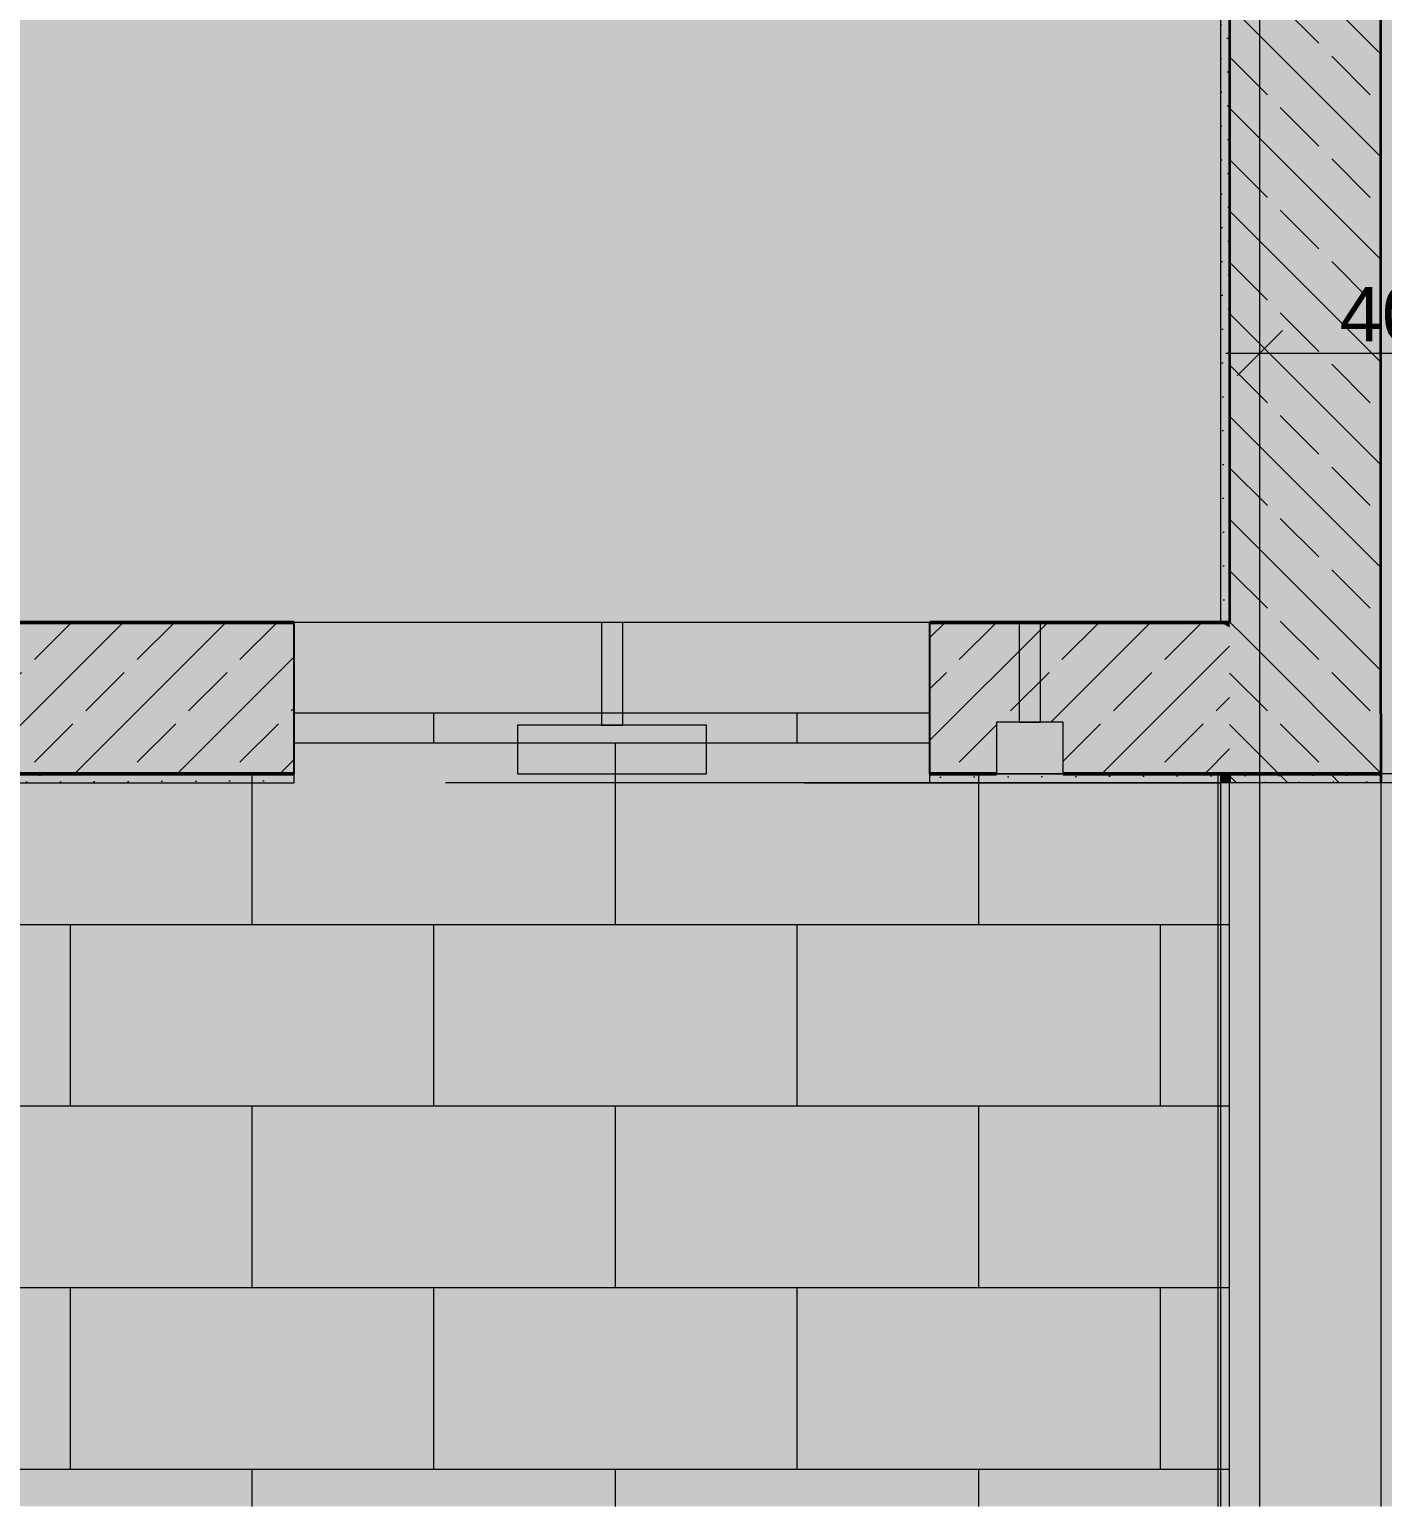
# Model space of a CAD drawing. Header units: metres. Extents: x -22.4 to 53.1, y 133.6 to 157.9.
# Drawn here: x -1.632 to 0.603, y 133.729 to 136.169 of the extents above; entities that cross this region are included whole.
import ezdxf

# ---------------------------------------------------------------- set-up
doc = ezdxf.new("R2010")
doc.units = ezdxf.units.M
doc.header["$MEASUREMENT"] = 0
for name, pattern in [('Achse', [0.0023, 0.0015, -0.0008]), ('Strichlinie', [0.004, 0.003, -0.001]), ('Strichlinie-über-Schnitt', [0.0023, 0.0008, -0.0015]), ('Strichpunktlinie', [0.006703, 0.003528, -0.001764, 0, -0.001411]), ('Wipeout_Contour', [1, 0, -1])]:
    doc.linetypes.add(name, pattern=pattern)
for name, color, linetype in [('00  Raster', 7, 'Continuous'), ('00  Raster Ausbau', 7, 'Continuous'), ('10  Fassade', 7, 'Continuous'), ('10  Fassade_Deckschraffur', 7, 'Continuous'), ('10  Treppen + Rampen', 7, 'Continuous'), ('10  Wand Massiv', 7, 'Continuous'), ('10  Wand Massiv_Deckschraffur', 7, 'Continuous'), ('10  Wand Massiv_Fenster', 7, 'Continuous'), ('10  Wand Massiv_Schnittschraffur', 7, 'Continuous'), ('10  Wand Massiv_Tür', 7, 'Continuous'), ('20  Boden Aufbauten', 7, 'Continuous'), ('20  Boden Aufbauten_Deckschraffur', 7, 'Continuous'), ('40  Bemaßung 1_50 Achse', 7, 'Continuous'), ('50  NUF - Raumstempel', 7, 'Continuous'), ('Neubau_10  Treppen + Rampen', 7, 'Continuous'), ('Neubau_40  Bemaßung 1_50 Achse', 7, 'Continuous')]:
    doc.layers.add(name, color=color, linetype=linetype)
doc.styles.add('ERSTELLTER_STIL_1', font='')
doc.styles.get('ERSTELLTER_STIL_1').set_extended_font_data('Arial')
pattern_1 = [(135, (-110.10794, 75.26466), (0.08485281, 0.08485281), []), (135, (-110.15037, 75.22224), (0.08485281, 0.08485281), [0.09, -0.03])]
pattern_2 = [(26.86749, (-110.107942, 75.264664), (-0.0112982155, 0.0223013526), [0, -0.025])]
pattern_3 = [(45, (-110.10794, 75.26466), (-0.08485281, 0.08485281), []), (45, (-110.15037, 75.30709), (-0.08485281, 0.08485281), [0.09, -0.03])]

# ---------------------------------------------------------------- blocks, each defined once
blk = doc.blocks.new('*X22', base_point=(-23.4289, 120.7796))
at = {"layer": '20  Boden Aufbauten_Deckschraffur', "color": 254, "linetype": 'Continuous', "lineweight": 18, "ltscale": 1000, "true_color": 0xdfdfdf}
for p, q in [((-0.9639, 134.9909), (-0.9639, 135.0399)), ((-0.3639, 134.9909), (-0.3639, 135.0399)), ((-1.1945, 134.9909), (-0.6639, 134.9909)), ((-1.1945, 134.9909), (-0.6639, 134.9909)), ((-0.6639, 134.9909), (-0.1445, 134.9909)), ((-0.6639, 134.6909), (-0.6639, 134.9909)), ((-1.2639, 134.6909), (-1.2639, 134.9399)), ((-0.0639, 134.6909), (-0.0639, 134.9399)), ((-2.4639, 134.6909), (-1.5639, 134.6909)), ((-2.4639, 134.6909), (-1.5639, 134.6909)), ((-1.5639, 134.6909), (-0.6639, 134.6909)), ((-1.5639, 134.3909), (-1.5639, 134.6909)), ((-0.9639, 134.3909), (-0.9639, 134.6909)), ((-0.6639, 134.6909), (0.2361, 134.6909)), ((-0.6639, 134.6909), (0.2361, 134.6909)), ((-0.3639, 134.3909), (-0.3639, 134.6909)), ((0.2361, 134.6909), (0.3504, 134.6909)), ((0.2361, 134.3909), (0.2361, 134.6909)), ((-2.4639, 134.3909), (-1.5639, 134.3909)), ((-1.5639, 134.3909), (-0.6639, 134.3909)), ((-1.5639, 134.3909), (-0.6639, 134.3909)), ((-1.2639, 134.0909), (-1.2639, 134.3909)), ((-0.6639, 134.3909), (0.2361, 134.3909)), ((-0.6639, 134.0909), (-0.6639, 134.3909)), ((-0.0639, 134.0909), (-0.0639, 134.3909)), ((0.2361, 134.3909), (0.3504, 134.3909)), ((0.2361, 134.3909), (0.3504, 134.3909)), ((-2.4639, 134.0909), (-1.5639, 134.0909)), ((-2.4639, 134.0909), (-1.5639, 134.0909)), ((-1.5639, 134.0909), (-0.6639, 134.0909)), ((-1.5639, 133.7909), (-1.5639, 134.0909)), ((-0.9639, 133.7909), (-0.9639, 134.0909)), ((-0.6639, 134.0909), (0.2361, 134.0909)), ((-0.6639, 134.0909), (0.2361, 134.0909)), ((-0.3639, 133.7909), (-0.3639, 134.0909)), ((0.2361, 134.0909), (0.3504, 134.0909)), ((0.2361, 133.7909), (0.2361, 134.0909)), ((-2.4639, 133.7909), (-1.5639, 133.7909)), ((-1.5639, 133.7909), (-0.6639, 133.7909)), ((-1.5639, 133.7909), (-0.6639, 133.7909)), ((-1.2639, 133.7291), (-1.2639, 133.7909)), ((-0.6639, 133.7909), (0.2361, 133.7909)), ((-0.6639, 133.7291), (-0.6639, 133.7909)), ((-0.0639, 133.7291), (-0.0639, 133.7909)), ((0.2361, 133.7909), (0.3504, 133.7909)), ((0.2361, 133.7909), (0.3504, 133.7909))]:
    blk.add_line(p, q, dxfattribs=at)

msp = doc.modelspace()

# ---------------------------------------------------------------- hatches: boundary and pattern name
at = {"layer": '10  Wand Massiv', "linetype": 'Continuous', "lineweight": 0, "true_color": 0x000000}
msp.add_hatch(color=18, dxfattribs=at).paths.add_polyline_path([(-0.0345, 135.0249), (-0.0345, 134.9399), (0.0755, 135.0249)])
at = {"layer": '10  Wand Massiv_Deckschraffur', "linetype": 'Continuous', "lineweight": 0, "true_color": 0xffffff}
msp.add_hatch(color=7, dxfattribs=at).paths.add_polyline_path([(0.0755, 135.0249), (-0.0345, 134.9399), (0.0755, 134.9399)])
at = {"layer": '10  Wand Massiv_Schnittschraffur', "linetype": 'Continuous', "lineweight": 0, "true_color": 0xffffff}
for points in [[(0.3504, 135.1899), (0.3504, 137.6399), (0.3354, 137.6399), (0.3354, 135.1899)], [(0.6004, 135.1899), (0.6004, 137.6399), (0.3504, 137.6399), (0.3504, 135.1899)], [(-1.1945, 135.1899), (-1.6995, 135.1899), (-1.6995, 134.9399), (-1.1945, 134.9399)], [(0.3504, 135.1899), (0.3354, 135.1899), (0.3504, 135.1814)], [(0.3504, 135.1899), (0.3504, 135.1814), (0.6004, 135.0389), (0.6004, 135.1899)], [(-1.1945, 134.9399), (-1.6995, 134.9399), (-1.6995, 134.9249), (-1.1945, 134.9249)]]:
    msp.add_hatch(color=7, dxfattribs=at).paths.add_polyline_path(points)
at = {"layer": '10  Wand Massiv_Schnittschraffur', "linetype": 'Continuous', "lineweight": 13, "true_color": 0x000100}
h = msp.add_hatch(dxfattribs=at)
h.set_pattern_fill('Gips_0001', color=98, style=0, pattern_type=2)
h.set_pattern_definition(pattern_2)
h.paths.add_polyline_path([(0.3504, 135.1899), (0.3504, 137.6399), (0.3354, 137.6399), (0.3354, 135.1899)])
h = msp.add_hatch(dxfattribs=at)
h.set_pattern_fill('Beton__Stahlbeton_0001', color=98, style=0, pattern_type=2)
h.set_pattern_definition(pattern_1)
h.paths.add_polyline_path([(0.6004, 135.1899), (0.6004, 137.6399), (0.3504, 137.6399), (0.3504, 135.1899)])
h = msp.add_hatch(dxfattribs=at)
h.set_pattern_fill('Beton__Stahlbeton_0001', color=98, style=0, pattern_type=2)
h.set_pattern_definition(pattern_3)
h.paths.add_polyline_path([(-1.1945, 135.1899), (-1.6995, 135.1899), (-1.6995, 134.9399), (-1.1945, 134.9399)])
h = msp.add_hatch(dxfattribs=at)
h.set_pattern_fill('Beton__Stahlbeton_0001', color=98, style=0, pattern_type=2)
h.set_pattern_definition(pattern_3)
h.paths.add_polyline_path([(0.3504, 135.1899), (0.3354, 135.1899), (0.3504, 135.1814)])
h = msp.add_hatch(dxfattribs=at)
h.set_pattern_fill('Beton__Stahlbeton_0001', color=98, style=0, pattern_type=2)
h.set_pattern_definition(pattern_1)
h.paths.add_polyline_path([(0.3504, 135.1899), (0.3504, 135.1814), (0.6004, 135.0389), (0.6004, 135.1899)])
h = msp.add_hatch(dxfattribs=at)
h.set_pattern_fill('Gips_0001', color=98, style=0, pattern_type=2)
h.set_pattern_definition(pattern_2)
h.paths.add_polyline_path([(-1.1945, 134.9399), (-1.6995, 134.9399), (-1.6995, 134.9249), (-1.1945, 134.9249)])

# ---------------------------------------------------------------- linework, layer by layer
at = {"layer": '10  Wand Massiv', "color": 7, "linetype": 'Continuous', "lineweight": 35, "ltscale": 1000}
for p, q in [((0.3504, 137.6399), (0.3504, 135.1899)), ((0.6004, 135.1899), (0.6004, 137.6399)), ((0.6004, 135.0389), (0.6004, 135.1899))]:
    msp.add_line(p, q, dxfattribs=at)
at = {"layer": '10  Wand Massiv', "color": 7, "linetype": 'Continuous', "lineweight": 25, "ltscale": 1000}
for p, q in [((-1.1945, 134.9399), (-1.1945, 135.1899)), ((-0.1445, 134.9399), (-0.1445, 135.1899))]:
    msp.add_line(p, q, dxfattribs=at)
at = {"layer": '10  Wand Massiv', "color": 7, "linetype": 'Continuous', "lineweight": 50, "ltscale": 1000}
for p, q in [((0.3504, 135.1899), (0.3354, 135.1899)), ((0.3504, 135.1899), (0.3354, 135.1899)), ((-1.6995, 134.9399), (-1.1945, 134.9399)), ((-0.1445, 134.9399), (-0.0345, 134.9399))]:
    msp.add_line(p, q, dxfattribs=at)
at = {"layer": '10  Wand Massiv', "color": 7, "linetype": 'Continuous', "lineweight": 13, "ltscale": 1000}
for p, q in [((-1.1945, 134.9249), (-1.1945, 134.9399)), ((-0.1445, 134.9249), (-0.1445, 134.9399))]:
    msp.add_line(p, q, dxfattribs=at)
at = {"layer": '10  Wand Massiv', "color": 7, "linetype": 'Continuous', "lineweight": 13, "ltscale": 1000, "flags": 128}
for points in [[(0.3354, 137.6399), (0.3354, 135.1899)], [(0.0755, 135.0249), (-0.0345, 135.0249)], [(-0.0345, 135.0249), (-0.0345, 134.9399)], [(0.0755, 134.9399), (0.0755, 135.0249)], [(-0.0345, 134.9399), (0.0755, 134.9399)], [(-1.6995, 134.9249), (-1.1945, 134.9249)]]:
    msp.add_lwpolyline(points, dxfattribs=at)
at = {"layer": '10  Wand Massiv', "color": 7, "linetype": 'Continuous', "lineweight": 50, "ltscale": 1000, "flags": 128}
for points in [[(-1.1945, 135.1899), (-1.6995, 135.1899)], [(0.3354, 135.1899), (-0.1445, 135.1899)]]:
    msp.add_lwpolyline(points, dxfattribs=at)
at = {"layer": '10  Wand Massiv', "color": 7, "linetype": 'Strichlinie-über-Schnitt', "lineweight": 13, "ltscale": 1000, "flags": 128}
msp.add_lwpolyline([(-0.687, 135.0199), (-0.652, 135.0199), (-0.652, 135.1899), (-0.687, 135.1899)], close=True, dxfattribs=at)
at = {"layer": '10  Wand Massiv', "color": 7, "linetype": 'Continuous', "lineweight": 13, "ltscale": 1000, "flags": 128}
msp.add_lwpolyline([(0.003, 135.0249), (0.038, 135.0249), (0.038, 135.1899), (0.003, 135.1899)], close=True, dxfattribs=at)
at = {"layer": '10  Wand Massiv', "color": 7, "linetype": 'Strichlinie', "lineweight": 13, "ltscale": 1000, "flags": 128}
for points in [[(-0.5135, 135.0199), (-0.8255, 135.0199)], [(-0.8255, 135.0199), (-0.8255, 134.9399)], [(-0.5135, 134.9399), (-0.5135, 135.0199)], [(-0.8255, 134.9399), (-0.5135, 134.9399)]]:
    msp.add_lwpolyline(points, dxfattribs=at)
at = {"layer": '10  Wand Massiv_Tür', "color": 7, "linetype": 'Continuous', "lineweight": 18, "ltscale": 1000}
msp.add_line((-0.1445, 135.1899), (-1.1945, 135.1899), dxfattribs=at)
at = {"layer": '10  Wand Massiv_Tür', "color": 7, "linetype": 'Continuous', "lineweight": 25, "ltscale": 1000}
for p, q in [((-1.1945, 134.9399), (-1.1945, 135.1899)), ((-0.1445, 134.9399), (-0.1445, 135.1899))]:
    msp.add_line(p, q, dxfattribs=at)
at = {"layer": '10  Wand Massiv_Tür', "color": 7, "linetype": 'Continuous', "lineweight": 13, "ltscale": 1000}
for p, q in [((-1.1945, 134.9249), (-1.1945, 134.9399)), ((-0.1445, 134.9249), (-0.1445, 134.9399))]:
    msp.add_line(p, q, dxfattribs=at)
at = {"layer": '10  Wand Massiv_Tür', "color": 7, "linetype": 'Strichlinie-über-Schnitt', "lineweight": 18, "ltscale": 1000}
msp.add_line((-0.1445, 134.9249), (-1.1945, 134.9249), dxfattribs=at)
at = {"layer": 'Neubau_40  Bemaßung 1_50 Achse', "color": 7, "linetype": 'Continuous', "lineweight": 13, "ltscale": 1000}
for p, q in [((0.4004, 135.5646), (0.4004, 135.7052)), ((0.4379, 135.6724), (0.3629, 135.5974)), ((0.3442, 135.6349), (0.4004, 135.6349)), ((0.4004, 135.6349), (0.8004, 135.6349))]:
    msp.add_line(p, q, dxfattribs=at)

# ---------------------------------------------------------------- texts
at = {"layer": '40  Bemaßung 1_50 Achse', "color": 7, "linetype": 'Continuous', "lineweight": 13, "insert": (0.5321, 135.6529), "char_height": 0.09, "width": 0.136595, "attachment_point": 7, "style": 'ERSTELLTER_STIL_1'}
msp.add_mtext('\\A1;{\\pql;\\fArial|b0|i0|c0|p38;40}', dxfattribs=at)

# ---------------------------------------------------------------- wipeouts: each hides what was drawn before it
at = {"color": 254, "linetype": 'Wipeout_Contour', "lineweight": 0, "ltscale": 537.345386}
msp.add_wipeout([(0.621, 134.9399), (0.331, 134.9399), (0.331, 133.7291), (0.621, 133.7291)], dxfattribs=at).dxf.layer = '10  Fassade_Deckschraffur'

# ---------------------------------------------------------------- next in the draw order: hatches: boundary and pattern name
at = {"layer": '10  Wand Massiv_Deckschraffur', "linetype": 'Continuous', "lineweight": 0, "true_color": 0xffffff}
msp.add_hatch(color=7, dxfattribs=at).paths.add_polyline_path([(0.6004, 134.9249), (0.3354, 134.9249), (0.3354, 133.7291), (0.8004, 133.7291), (0.8004, 134.9399), (0.6754, 134.9399), (0.6004, 134.9399)])
at = {"layer": '10  Wand Massiv_Schnittschraffur', "linetype": 'Continuous', "lineweight": 0, "true_color": 0xffffff}
for points in [[(0.3354, 135.1899), (-0.1445, 135.1899), (-0.1445, 134.9399), (-0.0345, 134.9399), (-0.0345, 135.0249), (0.0755, 135.0249), (0.0755, 134.9399), (0.3504, 134.9399), (0.3504, 135.1814)], [(0.6004, 135.0389), (0.3504, 135.1814), (0.3504, 134.9399), (0.6004, 134.9399)], [(-0.1445, 134.9399), (-0.1445, 134.9249), (0.3354, 134.9249), (0.3354, 134.9399), (0.0755, 134.9399), (-0.0345, 134.9399)], [(0.3354, 134.9249), (0.6004, 134.9249), (0.6004, 134.9399), (0.3504, 134.9399), (0.3354, 134.9399)], [(0.3354, 134.9399), (0.3354, 134.9249), (0.3504, 134.9249), (0.3504, 134.9399)], [(0.6004, 134.9399), (0.3504, 134.9399), (0.3504, 134.9249), (0.6004, 134.9249)]]:
    msp.add_hatch(color=7, dxfattribs=at).paths.add_polyline_path(points)
at = {"layer": '10  Wand Massiv_Schnittschraffur', "linetype": 'Continuous', "lineweight": 13, "true_color": 0x000100}
h = msp.add_hatch(dxfattribs=at)
h.set_pattern_fill('Beton__Stahlbeton_0001', color=98, style=0, pattern_type=2)
h.set_pattern_definition(pattern_3)
h.paths.add_polyline_path([(0.3354, 135.1899), (-0.1445, 135.1899), (-0.1445, 134.9399), (-0.0345, 134.9399), (-0.0345, 135.0249), (0.0755, 135.0249), (0.0755, 134.9399), (0.3504, 134.9399), (0.3504, 135.1814)])
h = msp.add_hatch(dxfattribs=at)
h.set_pattern_fill('Beton__Stahlbeton_0001', color=98, style=0, pattern_type=2)
h.set_pattern_definition(pattern_1)
h.paths.add_polyline_path([(0.6004, 135.0389), (0.3504, 135.1814), (0.3504, 134.9399), (0.6004, 134.9399)])
h = msp.add_hatch(dxfattribs=at)
h.set_pattern_fill('Gips_0001', color=98, style=0, pattern_type=2)
h.set_pattern_definition(pattern_2)
h.paths.add_polyline_path([(-0.1445, 134.9399), (-0.1445, 134.9249), (0.3354, 134.9249), (0.3354, 134.9399), (0.0755, 134.9399), (-0.0345, 134.9399)])
h = msp.add_hatch(dxfattribs=at)
h.set_pattern_fill('Gips_0001', color=98, style=0, pattern_type=2)
h.set_pattern_definition(pattern_2)
h.paths.add_polyline_path([(0.3354, 134.9249), (0.6004, 134.9249), (0.6004, 134.9399), (0.3504, 134.9399), (0.3354, 134.9399)])
h = msp.add_hatch(dxfattribs=at)
h.set_pattern_fill('Gips_0001', color=98, style=0, pattern_type=2)
h.set_pattern_definition(pattern_2)
h.paths.add_polyline_path([(0.3354, 134.9399), (0.3354, 134.9249), (0.3504, 134.9249), (0.3504, 134.9399)])
h = msp.add_hatch(dxfattribs=at)
h.set_pattern_fill('Beton__Stahlbeton_0001', color=98, style=0, pattern_type=2)
h.set_pattern_definition(pattern_1)
h.paths.add_polyline_path([(0.6004, 134.9399), (0.3504, 134.9399), (0.3504, 134.9249), (0.6004, 134.9249)])
at = {"layer": '20  Boden Aufbauten_Deckschraffur', "linetype": 'Continuous', "lineweight": 0, "true_color": 0xffffff}
msp.add_hatch(color=7, dxfattribs=at).paths.add_polyline_path([(-5.3566, 134.9399), (-5.3566, 133.7291), (0.3504, 133.7291), (0.3504, 134.9399), (-0.1445, 134.9399), (-0.1445, 135.0399), (-1.1945, 135.0399), (-1.1945, 134.9399), (-2.9966, 134.9399), (-2.9966, 137.8399), (-3.3116, 137.8399), (-3.3116, 138.0918), (-4.7916, 138.0918), (-4.7916, 137.8399), (-5.1066, 137.8399), (-5.1066, 134.9399)])
at = {"layer": 'Neubau_10  Treppen + Rampen', "linetype": 'Continuous', "lineweight": 0, "true_color": 0x8f8f8f}
msp.add_hatch(color=252, dxfattribs=at).paths.add_polyline_path([(-5.7669, 137.8399), (-5.7669, 133.7291), (0.9503, 133.7291), (0.9503, 137.8399)])

# ---------------------------------------------------------------- next in the draw order: linework, layer by layer
at = {"layer": '00  Raster', "color": 7, "linetype": 'Strichpunktlinie', "lineweight": 13, "ltscale": 1000}
msp.add_line((0.4004, 133.7291), (0.4004, 155.8899), dxfattribs=at)
at = {"layer": '00  Raster Ausbau', "color": 9, "linetype": 'Achse', "lineweight": 18, "ltscale": 1000}
for p, q in [((0.6004, 134.9249), (-0.3996, 134.9249)), ((1.6004, 134.9249), (0.6004, 134.9249))]:
    msp.add_line(p, q, dxfattribs=at)
at = {"layer": '10  Fassade', "color": 7, "linetype": 'Strichpunktlinie', "lineweight": 13, "ltscale": 1000}
msp.add_line((0.6004, 134.9399), (0.6004, 133.7291), dxfattribs=at)
at = {"layer": '10  Fassade', "color": 7, "linetype": 'Continuous', "lineweight": 18, "ltscale": 1000, "flags": 128}
for points in [[(0.621, 134.9399), (0.331, 134.9399)], [(0.331, 134.9399), (0.331, 133.7291)]]:
    msp.add_lwpolyline(points, dxfattribs=at)
at = {"layer": '10  Wand Massiv', "color": 7, "linetype": 'Continuous', "lineweight": 35, "ltscale": 1000}
for p, q in [((0.6004, 135.0389), (0.6004, 134.9399)), ((0.3504, 134.9399), (0.3504, 134.9249)), ((0.3504, 134.9399), (0.6004, 134.9399)), ((0.3504, 134.9399), (0.3504, 134.9249)), ((0.6004, 134.9399), (0.6004, 134.9249)), ((0.6004, 134.9399), (0.6004, 134.9249))]:
    msp.add_line(p, q, dxfattribs=at)
at = {"layer": '10  Wand Massiv', "color": 7, "linetype": 'Continuous', "lineweight": 50, "ltscale": 1000}
for p, q in [((0.0755, 134.9399), (0.3504, 134.9399)), ((0.3504, 134.9399), (0.6004, 134.9399)), ((0.3504, 134.9399), (0.6004, 134.9399))]:
    msp.add_line(p, q, dxfattribs=at)
at = {"layer": '10  Wand Massiv', "color": 7, "linetype": 'Continuous', "lineweight": 13, "ltscale": 1000}
for p, q in [((0.3354, 134.9399), (0.3354, 134.9249)), ((0.6004, 134.9399), (0.6004, 134.9249)), ((0.6004, 134.9249), (0.3354, 134.9249))]:
    msp.add_line(p, q, dxfattribs=at)
at = {"layer": '10  Wand Massiv', "color": 7, "linetype": 'Continuous', "lineweight": 13, "ltscale": 1000, "flags": 128}
msp.add_lwpolyline([(-0.1445, 134.9249), (0.3354, 134.9249)], dxfattribs=at)
at = {"layer": '10  Wand Massiv_Fenster', "color": 7, "linetype": 'Continuous', "lineweight": 13, "ltscale": 1000}
for p, q in [((0.3354, 134.9399), (0.3354, 134.9249)), ((0.3354, 134.9249), (0.3354, 133.7291)), ((0.6004, 134.9249), (0.3354, 134.9249))]:
    msp.add_line(p, q, dxfattribs=at)
at = {"layer": '20  Boden Aufbauten', "color": 7, "linetype": 'Continuous', "lineweight": 13, "ltscale": 1000, "flags": 128}
msp.add_lwpolyline([(0.3504, 133.7291), (0.3504, 134.9399), (-0.1445, 134.9399), (-0.1445, 135.0399), (-1.1945, 135.0399), (-1.1945, 134.9399), (-2.9966, 134.9399), (-2.9966, 137.8399), (-3.3116, 137.8399), (-3.3116, 138.0918), (-4.7916, 138.0918), (-4.7916, 137.8399), (-5.1066, 137.8399), (-5.1066, 134.9399), (-5.3566, 134.9399), (-5.3566, 133.7291)], dxfattribs=at)
at = {"layer": '50  NUF - Raumstempel', "color": 7, "linetype": 'Strichlinie', "lineweight": 13, "ltscale": 1000, "flags": 128}
msp.add_lwpolyline([(-5.3566, 133.7291), (-5.3566, 134.9399), (-5.0916, 134.9399), (-5.0916, 137.8249), (-3.0116, 137.8249), (-3.0116, 134.9249), (0.3354, 134.9249), (0.3354, 133.7291)], dxfattribs=at)

# ---------------------------------------------------------------- next in the draw order: block references
at = {"layer": '10  Treppen + Rampen', "color": 7, "linetype": 'Continuous', "lineweight": 13, "ltscale": 1000}
msp.add_blockref('*X22', (-23.4289, 120.7796), dxfattribs=at)

doc.saveas('drawing.dxf')
